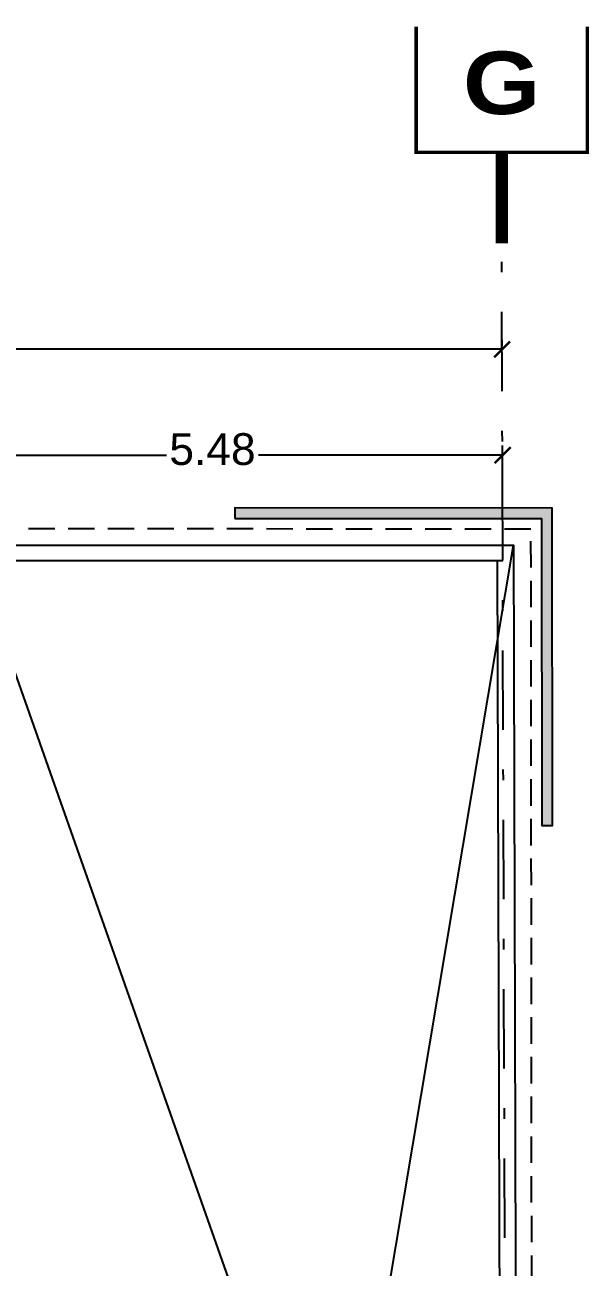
# Model space of a CAD drawing. Header units: millimetres. Extents: x -101 to 3415, y -52 to 1366.
# Drawn here: x 33.99 to 39.32, y 150.12 to 161.86 of the extents above; entities that cross this region are included whole.
import ezdxf
from ezdxf.enums import TextEntityAlignment as Align

# ---------------------------------------------------------------- set-up
doc = ezdxf.new("R2010")
doc.units = ezdxf.units.MM
doc.linetypes.add('XR EJES SUPERIORES$0$DASHDOT2', pattern=[0.5, 0.25, -0.125, 0, -0.125])
doc.linetypes.add('XR LINDERO N$0$A-100a LALA IRAPUATO nave equipo$0$HIDDEN', pattern=[0.375, 0.25, -0.125])
for name, color, linetype in [('00_ARQ', 8, 'Continuous'), ('XR EJES SUPERIORES$0$A-COTAS', 8, 'Continuous'), ('XR EJES SUPERIORES$0$A-EJES', 8, 'XR EJES SUPERIORES$0$DASHDOT2')]:
    doc.layers.add(name, color=color, linetype=linetype)
doc.styles.add('XR EJES SUPERIORES$0$protot1', font='')
doc.styles.add('XR EJES SUPERIORES$0$Standard', font='arial.ttf')
doc.styles.get('XR EJES SUPERIORES$0$protot1').set_extended_font_data('Arial Black')
doc.dimstyles.new('XR EJES SUPERIORES$0$PAÑOS50', dxfattribs={"dimscale": 0.5, "dimtxt": 0.6, "dimasz": 0.3, "dimexe": 0.18, "dimexo": 0.1, "dimgap": 0.09, "dimtad": 0, "dimtih": 1, "dimtoh": 1, "dimzin": 0, "dimdsep": 46, "dimtxsty": 'XR EJES SUPERIORES$0$Standard', "dimblk": 'XR EJES SUPERIORES$0$_ArchTick', "dimcen": 0.09, "dimclrd": 256, "dimclre": 256, "dimclrt": 2, "dimadec": 0, "dimazin": 0, "dimtfac": 1, "dimtix": 1, "dimtmove": 2, "dimatfit": 3, "dimldrblk": 'XR EJES SUPERIORES$0$_ArchTick', "dimfxl": 0.18, "dimtvp": 0.18, "dimtolj": 1, "dimtzin": 0, "dimarcsym": 0})

# ---------------------------------------------------------------- blocks, each defined once
blk = doc.blocks.new('XR EJES SUPERIORES$0$_ArchTick')
at = {"color": 0, "linetype": 'ByBlock', "const_width": 0.15}
blk.add_lwpolyline([(-0.5, -0.5), (0.5, 0.5)], dxfattribs=at)
blk = doc.blocks.new('*D37')
at = {"layer": 'Defpoints', "color": 0, "linetype": 'Continuous', "transparency": 16777216}
for p in [(30.418, 1.657), (0.155, 1.571), (30.418, 1.638)]:
    blk.add_point(p, dxfattribs=at)
at = {"layer": 'XR EJES SUPERIORES$0$A-COTAS', "linetype": 'Continuous', "lineweight": -2, "transparency": 16777216}
for p, q in [((0.155, 1.621), (0.155, 1.747)), ((0.155, 1.657), (14.735, 1.657)), ((30.418, 1.657), (15.837, 1.657)), ((30.418, 1.688), (30.418, 1.747))]:
    blk.add_line(p, q, dxfattribs=at)
at = {"layer": 'XR EJES SUPERIORES$0$A-COTAS', "linetype": 'Continuous', "lineweight": -2, "transparency": 16777216, "xscale": 0.15, "yscale": 0.15, "zscale": 0.15, "rotation": 180}
blk.add_blockref('XR EJES SUPERIORES$0$_ArchTick', (0.155, 1.657), dxfattribs=at)
at = {"layer": 'XR EJES SUPERIORES$0$A-COTAS', "linetype": 'Continuous', "lineweight": -2, "transparency": 16777216, "xscale": 0.15, "yscale": 0.15, "zscale": 0.15}
blk.add_blockref('XR EJES SUPERIORES$0$_ArchTick', (30.418, 1.657), dxfattribs=at)
at = {"layer": 'XR EJES SUPERIORES$0$A-COTAS', "color": 2, "linetype": 'Continuous', "transparency": 16777216, "insert": (15.286, 1.712), "char_height": 0.3, "attachment_point": 5, "style": 'XR EJES SUPERIORES$0$Standard'}
blk.add_mtext('\\A1;30.26', dxfattribs=at)
blk = doc.blocks.new('XR EJES SUPERIORES$0$EJE_HOR')
at = {"color": 1, "linetype": 'Continuous', "const_width": 0.025}
blk.add_lwpolyline([(-0.6163, 0.9094), (-0.6163, 0.0048), (0.6163, 0.0048), (0.6163, 0.9094)], dxfattribs=at)
at = {"color": 2, "linetype": 'Continuous', "const_width": 0.09}
blk.add_lwpolyline([(0, 0), (0, -0.6522)], dxfattribs=at)
at = {"color": 4, "style": 'XR EJES SUPERIORES$0$protot1', "oblique": 360}
blk.add_attdef('EJE', text='', height=0.45, dxfattribs=at).set_placement((0, 0.2794), align=Align.CENTER)
blk = doc.blocks.new('*D44')
at = {"layer": 'Defpoints', "color": 0, "transparency": 16777216}
for p in [(30.423, 0.657), (24.938, 0.235), (30.423, 0.297)]:
    blk.add_point(p, dxfattribs=at)
at = {"layer": 'XR EJES SUPERIORES$0$A-COTAS', "lineweight": -2, "transparency": 16777216}
for p, q in [((24.938, 0.285), (24.938, 0.747)), ((30.423, 0.347), (30.423, 0.747)), ((24.938, 0.657), (27.246, 0.657)), ((30.423, 0.657), (28.116, 0.657))]:
    blk.add_line(p, q, dxfattribs=at)
at = {"layer": 'XR EJES SUPERIORES$0$A-COTAS', "lineweight": -2, "transparency": 16777216, "xscale": 0.15, "yscale": 0.15, "zscale": 0.15, "rotation": 180}
blk.add_blockref('XR EJES SUPERIORES$0$_ArchTick', (24.938, 0.657), dxfattribs=at)
at = {"layer": 'XR EJES SUPERIORES$0$A-COTAS', "lineweight": -2, "transparency": 16777216, "xscale": 0.15, "yscale": 0.15, "zscale": 0.15}
blk.add_blockref('XR EJES SUPERIORES$0$_ArchTick', (30.423, 0.657), dxfattribs=at)
at = {"layer": 'XR EJES SUPERIORES$0$A-COTAS', "color": 2, "transparency": 16777216, "insert": (27.681, 0.712), "char_height": 0.3, "attachment_point": 5, "style": 'XR EJES SUPERIORES$0$Standard'}
blk.add_mtext('\\A1;5.48', dxfattribs=at)
blk = doc.blocks.new('XR EJES SUPERIORES')
at = {"layer": 'XR EJES SUPERIORES$0$A-EJES', "color": 251, "linetype": 'XR EJES SUPERIORES$0$DASHDOT2', "ltscale": 3}
for p, q in [((30.467, -14.74), (30.415, 2.657)), ((30.426, -0.343), (-2.851, -0.344))]:
    blk.add_line(p, q, dxfattribs=at)
at = {"layer": 'XR EJES SUPERIORES$0$A-EJES'}
ref = blk.add_blockref('XR EJES SUPERIORES$0$EJE_HOR', (30.415, 3.513), dxfattribs=dict(at, xscale=1.3125, yscale=1.3125, zscale=1.3125))
ref.add_attrib('EJE', 'G', dxfattribs={"layer": '0', "color": 4, "height": 0.591, "style": 'XR EJES SUPERIORES$0$protot1'}).set_placement((30.415, 3.88), align=Align.CENTER)
at = {"layer": 'XR EJES SUPERIORES$0$A-COTAS', "linetype": 'Continuous'}
dim = blk.add_linear_dim(base=(30.418, 1.657), p1=(0.155, 1.571), p2=(30.418, 1.638), dimstyle='XR EJES SUPERIORES$0$PAÑOS50', dxfattribs=at)
dim.commit()
dim.dimension.update_dxf_attribs({"geometry": '*D37', "text_midpoint": (15.286, 1.712)})
at = {"layer": 'XR EJES SUPERIORES$0$A-COTAS'}
dim = blk.add_linear_dim(base=(30.4231, 0.6571), p1=(24.9385, 0.235), p2=(30.4231, 0.2965), dimstyle='XR EJES SUPERIORES$0$PAÑOS50', dxfattribs=at)
dim.commit()
dim.dimension.update_dxf_attribs({"geometry": '*D44', "text_midpoint": (27.6808, 0.7123)})

msp = doc.modelspace()

# ---------------------------------------------------------------- hatches: boundary and pattern name
at = {"layer": '00_ARQ'}
msp.add_hatch(color=256, dxfattribs=at).paths.add_polyline_path([(35.971, 157.196), (38.871, 157.194), (38.874, 154.294), (38.974, 154.294), (38.971, 157.294), (35.971, 157.296)])

# ---------------------------------------------------------------- linework, layer by layer
for p, q in [((33.467, 156.944), (38.648, 142.247)), ((36.167, 142.397), (38.606, 156.944))]:
    msp.add_line(p, q, dxfattribs=at)
msp.add_lwpolyline([(35.971, 157.196), (38.871, 157.194), (38.874, 154.294), (38.974, 154.294), (38.971, 157.294), (35.971, 157.296)], close=True, dxfattribs=at)
at = {"layer": '00_ARQ', "linetype": 'XR LINDERO N$0$A-100a LALA IRAPUATO nave equipo$0$HIDDEN'}
msp.add_lwpolyline([(8.049, 142.097), (14.845, 142.099), (27.802, 142.099), (38.814, 142.097), (38.78, 148.481), (38.771, 157.094), (27.385, 157.102), (18.113, 157.106), (10.623, 157.108), (8.08, 157.137), (8.049, 142.097)], dxfattribs=at)
at = {"layer": '00_ARQ', "ltscale": 2}
msp.add_lwpolyline([(36.167, 142.397), (38.498, 142.397), (38.456, 156.794), (33.467, 156.794), (33.467, 156.944), (38.606, 156.944), (38.648, 142.247), (36.167, 142.247)], close=True, dxfattribs=at)

# ---------------------------------------------------------------- block references
at = {"layer": '00_ARQ'}
msp.add_blockref('XR EJES SUPERIORES', (8.08, 157.137), dxfattribs=at)

doc.saveas('drawing.dxf')
